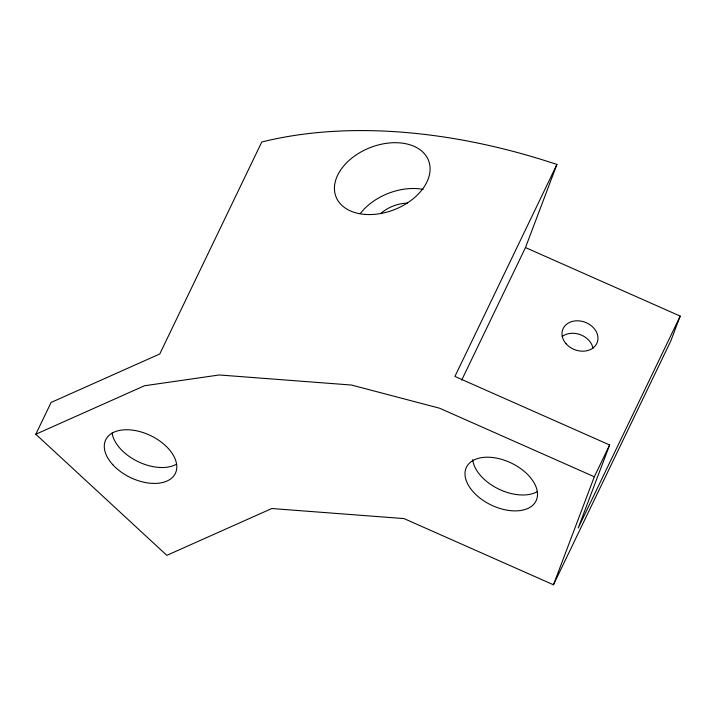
<?xml version="1.0" encoding="UTF-8"?>
<svg xmlns="http://www.w3.org/2000/svg" width="716" height="716" viewBox="0 0 716 716"><rect width="100%" height="100%" fill="white"/><g stroke="black" fill="none" stroke-linecap="round" stroke-linejoin="round"><path stroke-width="1.07" d="M525.481 247.566L556.923 164.465A457.255 275.186 25.7 0 0 261.779 142.001L159.766 353.964L51.105 402.455L35.8 434.245L166.828 555.356L271.785 508.53L404.021 518.59L553.459 584.793L670.767 341.031L680.2 316.105L525.481 247.566L461.668 380.169M553.459 584.793L594.325 476.767L609.629 444.976L454.911 376.437L556.923 164.465M609.629 444.976L578.188 528.068L680.2 316.105M35.8 434.245L144.471 385.763L219.239 374.969L351.466 385.038L439.606 408.227L594.325 476.767M176.575 464.156A38.655 23.27 25.7 0 1 137.991 461.605A38.655 23.27 25.7 0 1 112.099 432.983M562.167 336.502A18.41 14.678 20.7 0 1 580.524 334.757A18.41 14.678 20.7 0 1 593.018 348.289M537.412 491.552A38.655 23.27 25.7 0 1 498.238 488.831A38.655 23.27 25.7 0 1 472.721 459.618M380.885 213.413A29.454 19.726 -21.5 0 1 407.458 203.138M360.22 213.654A49.708 33.294 -21.5 0 1 423.174 189.409M113.083 465.015A38.655 23.27 25.7 0 0 174.785 474.44A38.655 23.27 25.7 0 0 133.731 430.298A38.655 23.27 25.7 0 0 113.083 465.015M470.439 488.41A38.655 23.27 25.7 0 0 533.223 504.807A38.655 23.27 25.7 0 0 500.081 458.929A38.655 23.27 25.7 0 0 470.439 488.41M566.052 343.743A18.41 14.678 20.7 0 0 596.795 343.447A18.41 14.678 20.7 0 0 577.087 320.795A18.41 14.678 20.7 0 0 566.052 343.743M365.053 214.406A49.708 33.294 -21.5 0 0 429.519 163.696A49.708 33.294 -21.5 0 0 352.218 157.806A49.708 33.294 -21.5 0 0 365.053 214.406"/></g></svg>
